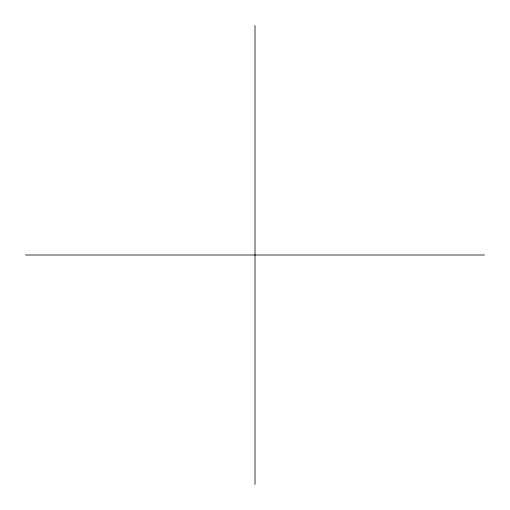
<?xml version="1.0" encoding="UTF-8"?>
<svg xmlns="http://www.w3.org/2000/svg" width="510" height="510" viewBox="0 0 510 510"><rect width="100%" height="100%" fill="white"/><g stroke="black" fill="none" stroke-linecap="round" stroke-linejoin="round"><path stroke-width="0.76" d="M25.5 255L484.5 255M255 25.5L255 484.5"/></g></svg>
